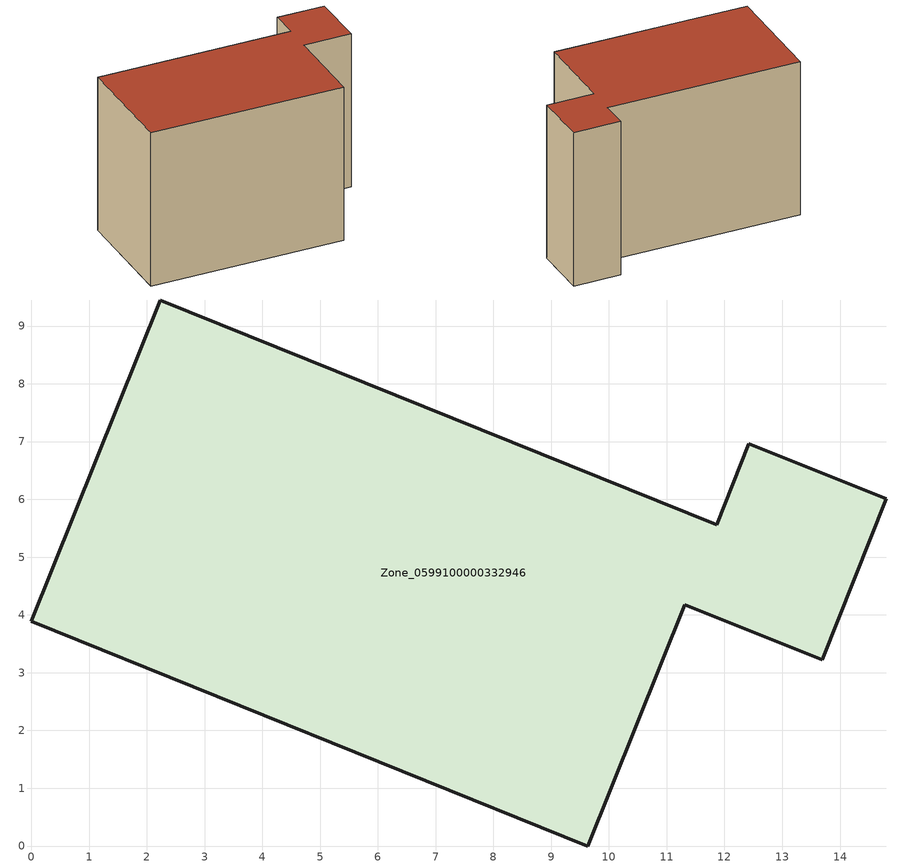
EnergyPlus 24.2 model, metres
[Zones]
Zone_0599100000332946
 floor ground (C_G): 0,3.89 2.23,9.45 11.87,5.56 12.42,6.96 14.8,6.01 13.69,3.22 11.31,4.17 9.63,0 z0
 wall outside (C_F): 2.23,9.45 0,3.89 9.63,0 11.31,4.17 13.69,3.22 14.8,6.01 12.42,6.96 11.87,5.56 2.23,9.45 z0:8.62
 roof outside (C_R): 14.8,6.01 12.42,6.96 11.87,5.56 2.23,9.45 0,3.89 9.63,0 11.31,4.17 13.69,3.22 z8.62
[BUILDING]
Pand.0599100000332946: North Axis=0; Terrain=City; Loads Convergence Tolerance Value=0.04; Temperature Convergence Tolerance Value=0.4; Solar Distribution=FullExterior; Maximum Number of Warmup Days=25; Minimum Number of Warmup Days=1
[Site:Location]
Rotterdam.The.Hague.AP_ZH_NLD Design_Conditions: Latitude=51.96; Longitude=4.45; Time Zone=1; Elevation=-4.5
[SITE:GROUNDTEMPERATURE:BUILDINGSURFACE]
18, 18, 18, 18, 18, 18, 18, 18, 18, 18, 18, 18
[MATERIAL] Thermal Absorptance=0.9; Solar Absorptance=0.7; Visible Absorptance=0.7
Name | Roughness | Thickness | Conductivity | Density | Specific Heat
G.TI.1975-1991 | MediumSmooth | 0.15 | 0.288461 | 540 | 1210
F.TI.1975-1991 | Rough | 0.3 | 0.230769 | 1920 | 840
R.TI.1975-1991 | MediumRough | 0.2 | 0.153846 | 1500 | 1000
[CONSTRUCTION]
C_G: G.TI.1975-1991
C_F: F.TI.1975-1991
C_R: R.TI.1975-1991
[ZONE]
Zone_0599100000332946: Type=1; Multiplier=1; Ceiling Height=Autocalculate; Volume=Autocalculate; Floor Area=autocalculate; Part of Total Floor Area=Yes
[ZONEINFILTRATION:DESIGNFLOWRATE]
Infil_Zone_0599100000332946: Zone or ZoneList or Space or SpaceList=Zone_0599100000332946; Schedule=AlwaysOn; Design Flow Rate Calculation Method=Flow/Area; Flow Rate per Floor Area=0.003; Constant Term Coefficient=1; Temperature Term Coefficient=0; Velocity Term Coefficient=0; Velocity Squared Term Coefficient=0
[HVACTEMPLATE:ZONE:IDEALLOADSAIRSYSTEM]
Zone_0599100000332946: Maximum Heating Supply Air Temperature=50; Minimum Cooling Supply Air Temperature=13; Maximum Heating Supply Air Humidity Ratio=0.0156; Minimum Cooling Supply Air Humidity Ratio=0.0077; Heating Limit=NoLimit; Cooling Limit=NoLimit; Dehumidification Control Type=ConstantSensibleHeatRatio; Cooling Sensible Heat Ratio=0.7; Dehumidification Setpoint=60; Humidification Control Type=None; Humidification Setpoint=30; Outdoor Air Method=None; Outdoor Air Flow Rate per Person=0.00944; Outdoor Air Flow Rate per Zone Floor Area=0; Outdoor Air Flow Rate per Zone=0; Demand Controlled Ventilation Type=None; Outdoor Air Economizer Type=NoEconomizer; Heat Recovery Type=None; Sensible Heat Recovery Effectiveness=0.7; Latent Heat Recovery Effectiveness=0.65
[ZONECONTROL:THERMOSTAT]
ThermostatControl_Zone_0599100000332946: Zone or ZoneList=Zone_0599100000332946; Control Type Schedule=DualSetpointControlType; Control 1=Thermostat_Zone_0599100000332946; Temperature Difference Between Cutout And Setpoint=0
[THERMOSTATSETPOINT:DUALSETPOINT]
Thermostat_Zone_0599100000332946: Heating Setpoint Temperature Schedule=HeatingSetpoint_Zone_0599100000332946; Cooling Setpoint Temperature Schedule=CoolingSetpoint_Zone_0599100000332946
[SCHEDULE:COMPACT]
HeatingSetpoint_Zone_0599100000332946: Through: 12/31, For: AllDays, Until: 24:00, 21
CoolingSetpoint_Zone_0599100000332946: Through: 12/31, For: AllDays, Until: 24:00, 24
DualSetpointControlType: Through: 12/31, For: AllDays, Until: 24:00, 4
AlwaysOn: Through: 12/31, For: AllDays, Until: 24:00, 1
